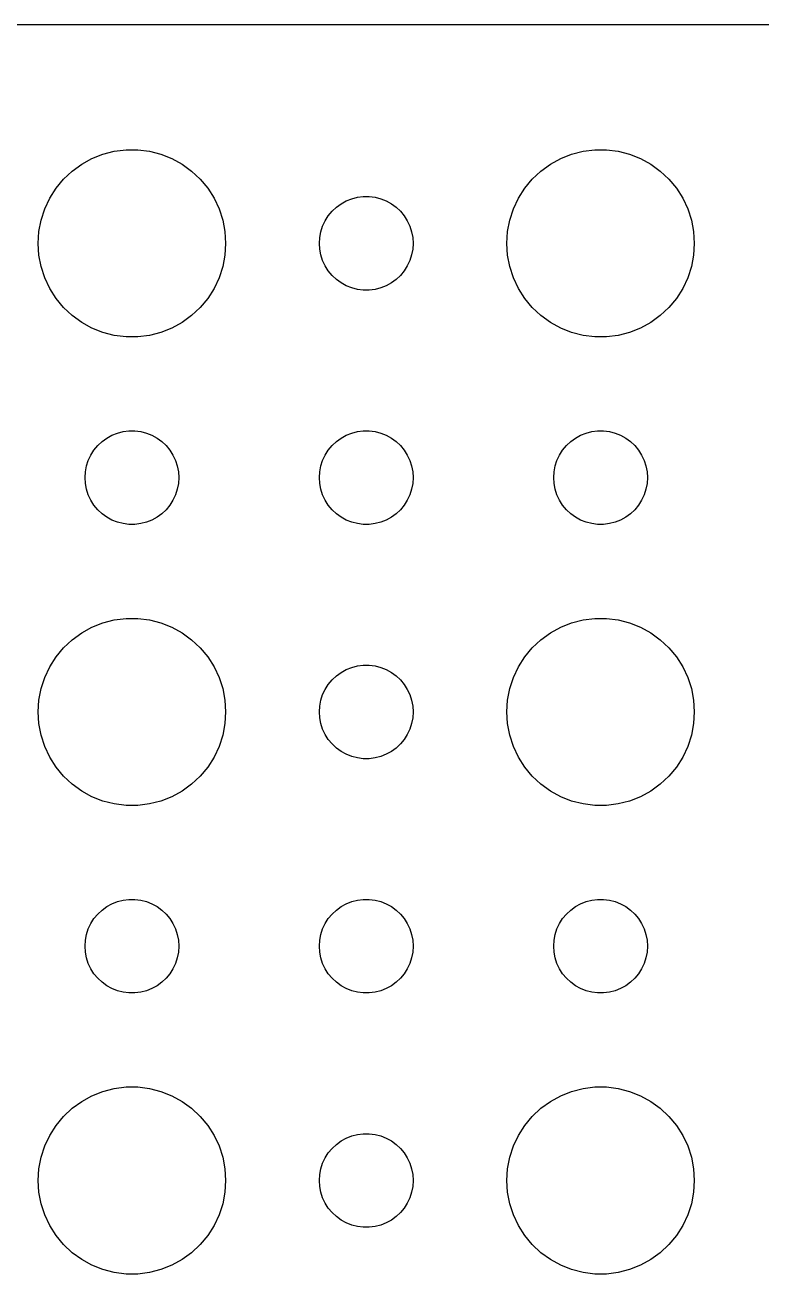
# Model space of a CAD drawing. Header units: metres. Extents: x -172 to 172, y -37 to 37.
# Drawn here: x -153.42 to -129.87, y -2.99 to 36.99 of the extents above; entities that cross this region are included whole.
import ezdxf

# ---------------------------------------------------------------- set-up
doc = ezdxf.new("R2010")
doc.units = ezdxf.units.M

msp = doc.modelspace()

# ---------------------------------------------------------------- linework, layer by layer
for p, q in [((167.314, 36.9901), (-167.314, 36.9901)), ((-151.277, 32.7145), (-150.927, 32.8532)), ((-150.927, 32.8532), (-150.562, 32.9469)), ((-150.562, 32.9469), (-150.188, 32.9941)), ((-150.188, 32.9941), (-149.812, 32.9941)), ((-149.812, 32.9941), (-149.438, 32.9469)), ((-149.438, 32.9469), (-149.073, 32.8532)), ((-149.073, 32.8532), (-148.723, 32.7145)), ((-136.277, 32.7145), (-135.927, 32.8532)), ((-135.927, 32.8532), (-135.562, 32.9469)), ((-135.562, 32.9469), (-135.188, 32.9941)), ((-135.188, 32.9941), (-134.812, 32.9941)), ((-134.812, 32.9941), (-134.438, 32.9469)), ((-134.438, 32.9469), (-134.073, 32.8532)), ((-134.073, 32.8532), (-133.723, 32.7145)), ((-151.912, 32.3115), (-151.607, 32.533)), ((-151.607, 32.533), (-151.277, 32.7145)), ((-148.723, 32.7145), (-148.393, 32.533)), ((-148.393, 32.533), (-148.088, 32.3115)), ((-136.912, 32.3115), (-136.607, 32.533)), ((-136.607, 32.533), (-136.277, 32.7145)), ((-133.723, 32.7145), (-133.393, 32.533)), ((-133.393, 32.533), (-133.088, 32.3115)), ((-152.427, 31.7634), (-152.187, 32.0536)), ((-152.187, 32.0536), (-151.912, 32.3115)), ((-148.088, 32.3115), (-147.813, 32.0536)), ((-147.813, 32.0536), (-147.573, 31.7634)), ((-137.427, 31.7634), (-137.187, 32.0536)), ((-137.187, 32.0536), (-136.912, 32.3115)), ((-133.088, 32.3115), (-132.813, 32.0536)), ((-132.813, 32.0536), (-132.573, 31.7634)), ((-152.629, 31.4453), (-152.427, 31.7634)), ((-147.573, 31.7634), (-147.371, 31.4453)), ((-137.629, 31.4453), (-137.427, 31.7634)), ((-132.573, 31.7634), (-132.371, 31.4453)), ((-152.789, 31.1044), (-152.629, 31.4453)), ((-147.371, 31.4453), (-147.211, 31.1044)), ((-143.456, 31.1558), (-143.304, 31.2665)), ((-143.304, 31.2665), (-143.139, 31.3572)), ((-143.139, 31.3572), (-142.964, 31.4266)), ((-142.964, 31.4266), (-142.781, 31.4734)), ((-142.781, 31.4734), (-142.594, 31.497)), ((-142.594, 31.497), (-142.406, 31.497)), ((-142.406, 31.497), (-142.219, 31.4734)), ((-142.219, 31.4734), (-142.036, 31.4266)), ((-142.036, 31.4266), (-141.861, 31.3572)), ((-141.861, 31.3572), (-141.696, 31.2665)), ((-141.696, 31.2665), (-141.544, 31.1558)), ((-137.789, 31.1044), (-137.629, 31.4453)), ((-132.371, 31.4453), (-132.211, 31.1044)), ((-152.906, 30.7461), (-152.789, 31.1044)), ((-147.211, 31.1044), (-147.094, 30.7461)), ((-143.814, 30.7226), (-143.714, 30.8817)), ((-143.714, 30.8817), (-143.593, 31.0268)), ((-143.593, 31.0268), (-143.456, 31.1558)), ((-141.544, 31.1558), (-141.407, 31.0268)), ((-141.407, 31.0268), (-141.286, 30.8817)), ((-141.286, 30.8817), (-141.186, 30.7226)), ((-137.906, 30.7461), (-137.789, 31.1044)), ((-132.211, 31.1044), (-132.094, 30.7461)), ((-152.976, 30.376), (-152.906, 30.7461)), ((-147.094, 30.7461), (-147.024, 30.376)), ((-143.953, 30.373), (-143.895, 30.5522)), ((-143.895, 30.5522), (-143.814, 30.7226)), ((-141.186, 30.7226), (-141.105, 30.5522)), ((-141.105, 30.5522), (-141.047, 30.373)), ((-137.976, 30.376), (-137.906, 30.7461)), ((-132.094, 30.7461), (-132.024, 30.376)), ((-153, 30), (-152.976, 30.376)), ((-152.976, 29.624), (-153, 30)), ((-147.024, 30.376), (-147, 30)), ((-147, 30), (-147.024, 29.624)), ((-144, 30), (-143.988, 30.188)), ((-143.988, 29.812), (-144, 30)), ((-143.988, 30.188), (-143.953, 30.373)), ((-141.047, 30.373), (-141.012, 30.188)), ((-141.012, 30.188), (-141, 30)), ((-141, 30), (-141.012, 29.812)), ((-138, 30), (-137.976, 30.376)), ((-137.976, 29.624), (-138, 30)), ((-132.024, 30.376), (-132, 30)), ((-132, 30), (-132.024, 29.624)), ((-152.906, 29.2539), (-152.976, 29.624)), ((-147.024, 29.624), (-147.094, 29.2539)), ((-143.953, 29.627), (-143.988, 29.812)), ((-143.895, 29.4478), (-143.953, 29.627)), ((-141.047, 29.627), (-141.105, 29.4478)), ((-141.012, 29.812), (-141.047, 29.627)), ((-137.906, 29.2539), (-137.976, 29.624)), ((-132.024, 29.624), (-132.094, 29.2539)), ((-152.789, 28.8956), (-152.906, 29.2539)), ((-147.094, 29.2539), (-147.211, 28.8956)), ((-143.814, 29.2774), (-143.895, 29.4478)), ((-143.714, 29.1183), (-143.814, 29.2774)), ((-141.186, 29.2774), (-141.286, 29.1183)), ((-141.105, 29.4478), (-141.186, 29.2774)), ((-137.789, 28.8956), (-137.906, 29.2539)), ((-132.094, 29.2539), (-132.211, 28.8956)), ((-152.629, 28.5547), (-152.789, 28.8956)), ((-147.211, 28.8956), (-147.371, 28.5547)), ((-143.593, 28.9732), (-143.714, 29.1183)), ((-143.456, 28.8442), (-143.593, 28.9732)), ((-143.304, 28.7335), (-143.456, 28.8442)), ((-141.544, 28.8442), (-141.696, 28.7335)), ((-141.407, 28.9732), (-141.544, 28.8442)), ((-141.286, 29.1183), (-141.407, 28.9732)), ((-137.629, 28.5547), (-137.789, 28.8956)), ((-132.211, 28.8956), (-132.371, 28.5547)), ((-152.427, 28.2366), (-152.629, 28.5547)), ((-147.371, 28.5547), (-147.573, 28.2366)), ((-143.139, 28.6427), (-143.304, 28.7335)), ((-142.964, 28.5734), (-143.139, 28.6427)), ((-142.781, 28.5266), (-142.964, 28.5734)), ((-142.594, 28.503), (-142.781, 28.5266)), ((-142.406, 28.503), (-142.594, 28.503)), ((-142.219, 28.5266), (-142.406, 28.503)), ((-142.036, 28.5734), (-142.219, 28.5266)), ((-141.861, 28.6427), (-142.036, 28.5734)), ((-141.696, 28.7335), (-141.861, 28.6427)), ((-137.427, 28.2366), (-137.629, 28.5547)), ((-132.371, 28.5547), (-132.573, 28.2366)), ((-152.187, 27.9464), (-152.427, 28.2366)), ((-147.573, 28.2366), (-147.813, 27.9464)), ((-137.187, 27.9464), (-137.427, 28.2366)), ((-132.573, 28.2366), (-132.813, 27.9464)), ((-151.912, 27.6884), (-152.187, 27.9464)), ((-151.607, 27.467), (-151.912, 27.6884)), ((-148.088, 27.6884), (-148.393, 27.467)), ((-147.813, 27.9464), (-148.088, 27.6884)), ((-136.912, 27.6884), (-137.187, 27.9464)), ((-136.607, 27.467), (-136.912, 27.6884)), ((-133.088, 27.6884), (-133.393, 27.467)), ((-132.813, 27.9464), (-133.088, 27.6884)), ((-151.277, 27.2855), (-151.607, 27.467)), ((-150.927, 27.1468), (-151.277, 27.2855)), ((-148.723, 27.2855), (-149.073, 27.1468)), ((-148.393, 27.467), (-148.723, 27.2855)), ((-136.277, 27.2855), (-136.607, 27.467)), ((-135.927, 27.1468), (-136.277, 27.2855)), ((-133.723, 27.2855), (-134.073, 27.1468)), ((-133.393, 27.467), (-133.723, 27.2855)), ((-150.562, 27.0531), (-150.927, 27.1468)), ((-150.188, 27.0059), (-150.562, 27.0531)), ((-149.812, 27.0059), (-150.188, 27.0059)), ((-149.438, 27.0531), (-149.812, 27.0059)), ((-149.073, 27.1468), (-149.438, 27.0531)), ((-135.562, 27.0531), (-135.927, 27.1468)), ((-135.188, 27.0059), (-135.562, 27.0531)), ((-134.812, 27.0059), (-135.188, 27.0059)), ((-134.438, 27.0531), (-134.812, 27.0059)), ((-134.073, 27.1468), (-134.438, 27.0531)), ((-150.281, 23.9734), (-150.094, 23.997)), ((-150.094, 23.997), (-149.906, 23.997)), ((-149.906, 23.997), (-149.719, 23.9734)), ((-142.781, 23.9734), (-142.594, 23.997)), ((-142.594, 23.997), (-142.406, 23.997)), ((-142.406, 23.997), (-142.219, 23.9734)), ((-135.281, 23.9734), (-135.094, 23.997)), ((-135.094, 23.997), (-134.906, 23.997)), ((-134.906, 23.997), (-134.719, 23.9734)), ((-151.093, 23.5268), (-150.956, 23.6558)), ((-150.956, 23.6558), (-150.804, 23.7665)), ((-150.804, 23.7665), (-150.639, 23.8572)), ((-150.639, 23.8572), (-150.464, 23.9266)), ((-150.464, 23.9266), (-150.281, 23.9734)), ((-149.719, 23.9734), (-149.536, 23.9266)), ((-149.536, 23.9266), (-149.361, 23.8572)), ((-149.361, 23.8572), (-149.196, 23.7665)), ((-149.196, 23.7665), (-149.044, 23.6558)), ((-149.044, 23.6558), (-148.907, 23.5268)), ((-143.593, 23.5268), (-143.456, 23.6558)), ((-143.456, 23.6558), (-143.304, 23.7665)), ((-143.304, 23.7665), (-143.139, 23.8572)), ((-143.139, 23.8572), (-142.964, 23.9266)), ((-142.964, 23.9266), (-142.781, 23.9734)), ((-142.219, 23.9734), (-142.036, 23.9266)), ((-142.036, 23.9266), (-141.861, 23.8572)), ((-141.861, 23.8572), (-141.696, 23.7665)), ((-141.696, 23.7665), (-141.544, 23.6558)), ((-141.544, 23.6558), (-141.407, 23.5268)), ((-136.093, 23.5268), (-135.956, 23.6558)), ((-135.956, 23.6558), (-135.804, 23.7665)), ((-135.804, 23.7665), (-135.639, 23.8572)), ((-135.639, 23.8572), (-135.464, 23.9266)), ((-135.464, 23.9266), (-135.281, 23.9734)), ((-134.719, 23.9734), (-134.536, 23.9266)), ((-134.536, 23.9266), (-134.361, 23.8572)), ((-134.361, 23.8572), (-134.196, 23.7665)), ((-134.196, 23.7665), (-134.044, 23.6558)), ((-134.044, 23.6558), (-133.907, 23.5268)), ((-151.395, 23.0522), (-151.314, 23.2226)), ((-151.314, 23.2226), (-151.214, 23.3817)), ((-151.214, 23.3817), (-151.093, 23.5268)), ((-148.907, 23.5268), (-148.786, 23.3817)), ((-148.786, 23.3817), (-148.686, 23.2226)), ((-148.686, 23.2226), (-148.605, 23.0522)), ((-143.895, 23.0522), (-143.814, 23.2226)), ((-143.814, 23.2226), (-143.714, 23.3817)), ((-143.714, 23.3817), (-143.593, 23.5268)), ((-141.407, 23.5268), (-141.286, 23.3817)), ((-141.286, 23.3817), (-141.186, 23.2226)), ((-141.186, 23.2226), (-141.105, 23.0522)), ((-136.395, 23.0522), (-136.314, 23.2226)), ((-136.314, 23.2226), (-136.214, 23.3817)), ((-136.214, 23.3817), (-136.093, 23.5268)), ((-133.907, 23.5268), (-133.786, 23.3817)), ((-133.786, 23.3817), (-133.686, 23.2226)), ((-133.686, 23.2226), (-133.605, 23.0522)), ((-151.488, 22.688), (-151.453, 22.873)), ((-151.453, 22.873), (-151.395, 23.0522)), ((-148.605, 23.0522), (-148.547, 22.873)), ((-148.547, 22.873), (-148.512, 22.688)), ((-143.988, 22.688), (-143.953, 22.873)), ((-143.953, 22.873), (-143.895, 23.0522)), ((-141.105, 23.0522), (-141.047, 22.873)), ((-141.047, 22.873), (-141.012, 22.688)), ((-136.488, 22.688), (-136.453, 22.873)), ((-136.453, 22.873), (-136.395, 23.0522)), ((-133.605, 23.0522), (-133.547, 22.873)), ((-133.547, 22.873), (-133.512, 22.688)), ((-151.5, 22.5), (-151.488, 22.688)), ((-151.488, 22.312), (-151.5, 22.5)), ((-148.512, 22.688), (-148.5, 22.5)), ((-148.5, 22.5), (-148.512, 22.312)), ((-144, 22.5), (-143.988, 22.688)), ((-143.988, 22.312), (-144, 22.5)), ((-141.012, 22.688), (-141, 22.5)), ((-141, 22.5), (-141.012, 22.312)), ((-136.5, 22.5), (-136.488, 22.688)), ((-136.488, 22.312), (-136.5, 22.5)), ((-133.512, 22.688), (-133.5, 22.5)), ((-133.5, 22.5), (-133.512, 22.312)), ((-151.453, 22.127), (-151.488, 22.312)), ((-151.395, 21.9478), (-151.453, 22.127)), ((-148.547, 22.127), (-148.605, 21.9478)), ((-148.512, 22.312), (-148.547, 22.127)), ((-143.953, 22.127), (-143.988, 22.312)), ((-143.895, 21.9478), (-143.953, 22.127)), ((-141.047, 22.127), (-141.105, 21.9478)), ((-141.012, 22.312), (-141.047, 22.127)), ((-136.453, 22.127), (-136.488, 22.312)), ((-136.395, 21.9478), (-136.453, 22.127)), ((-133.547, 22.127), (-133.605, 21.9478)), ((-133.512, 22.312), (-133.547, 22.127)), ((-151.314, 21.7774), (-151.395, 21.9478)), ((-151.214, 21.6183), (-151.314, 21.7774)), ((-151.093, 21.4732), (-151.214, 21.6183)), ((-148.786, 21.6183), (-148.907, 21.4732)), ((-148.686, 21.7774), (-148.786, 21.6183)), ((-148.605, 21.9478), (-148.686, 21.7774)), ((-143.814, 21.7774), (-143.895, 21.9478)), ((-143.714, 21.6183), (-143.814, 21.7774)), ((-143.593, 21.4732), (-143.714, 21.6183)), ((-141.286, 21.6183), (-141.407, 21.4732)), ((-141.186, 21.7774), (-141.286, 21.6183)), ((-141.105, 21.9478), (-141.186, 21.7774)), ((-136.314, 21.7774), (-136.395, 21.9478)), ((-136.214, 21.6183), (-136.314, 21.7774)), ((-136.093, 21.4732), (-136.214, 21.6183)), ((-133.786, 21.6183), (-133.907, 21.4732)), ((-133.686, 21.7774), (-133.786, 21.6183)), ((-133.605, 21.9478), (-133.686, 21.7774)), ((-150.956, 21.3442), (-151.093, 21.4732)), ((-150.804, 21.2335), (-150.956, 21.3442)), ((-150.639, 21.1427), (-150.804, 21.2335)), ((-149.196, 21.2335), (-149.361, 21.1427)), ((-149.044, 21.3442), (-149.196, 21.2335)), ((-148.907, 21.4732), (-149.044, 21.3442)), ((-143.456, 21.3442), (-143.593, 21.4732)), ((-143.304, 21.2335), (-143.456, 21.3442)), ((-143.139, 21.1427), (-143.304, 21.2335)), ((-141.696, 21.2335), (-141.861, 21.1427)), ((-141.544, 21.3442), (-141.696, 21.2335)), ((-141.407, 21.4732), (-141.544, 21.3442)), ((-135.956, 21.3442), (-136.093, 21.4732)), ((-135.804, 21.2335), (-135.956, 21.3442)), ((-135.639, 21.1427), (-135.804, 21.2335)), ((-134.196, 21.2335), (-134.361, 21.1427)), ((-134.044, 21.3442), (-134.196, 21.2335)), ((-133.907, 21.4732), (-134.044, 21.3442)), ((-150.464, 21.0734), (-150.639, 21.1427)), ((-150.281, 21.0266), (-150.464, 21.0734)), ((-150.094, 21.003), (-150.281, 21.0266)), ((-149.906, 21.003), (-150.094, 21.003)), ((-149.719, 21.0266), (-149.906, 21.003)), ((-149.536, 21.0734), (-149.719, 21.0266)), ((-149.361, 21.1427), (-149.536, 21.0734)), ((-142.964, 21.0734), (-143.139, 21.1427)), ((-142.781, 21.0266), (-142.964, 21.0734)), ((-142.594, 21.003), (-142.781, 21.0266)), ((-142.406, 21.003), (-142.594, 21.003)), ((-142.219, 21.0266), (-142.406, 21.003)), ((-142.036, 21.0734), (-142.219, 21.0266)), ((-141.861, 21.1427), (-142.036, 21.0734)), ((-135.464, 21.0734), (-135.639, 21.1427)), ((-135.281, 21.0266), (-135.464, 21.0734)), ((-135.094, 21.003), (-135.281, 21.0266)), ((-134.906, 21.003), (-135.094, 21.003)), ((-134.719, 21.0266), (-134.906, 21.003)), ((-134.536, 21.0734), (-134.719, 21.0266)), ((-134.361, 21.1427), (-134.536, 21.0734)), ((-150.562, 17.9469), (-150.188, 17.9941)), ((-150.188, 17.9941), (-149.812, 17.9941)), ((-149.812, 17.9941), (-149.438, 17.9469)), ((-135.562, 17.9469), (-135.188, 17.9941)), ((-135.188, 17.9941), (-134.812, 17.9941)), ((-134.812, 17.9941), (-134.438, 17.9469)), ((-151.607, 17.533), (-151.277, 17.7145)), ((-151.277, 17.7145), (-150.927, 17.8532)), ((-150.927, 17.8532), (-150.562, 17.9469)), ((-149.438, 17.9469), (-149.073, 17.8532)), ((-149.073, 17.8532), (-148.723, 17.7145)), ((-148.723, 17.7145), (-148.393, 17.533)), ((-136.607, 17.533), (-136.277, 17.7145)), ((-136.277, 17.7145), (-135.927, 17.8532)), ((-135.927, 17.8532), (-135.562, 17.9469)), ((-134.438, 17.9469), (-134.073, 17.8532)), ((-134.073, 17.8532), (-133.723, 17.7145)), ((-133.723, 17.7145), (-133.393, 17.533)), ((-152.187, 17.0536), (-151.912, 17.3115)), ((-151.912, 17.3115), (-151.607, 17.533)), ((-148.393, 17.533), (-148.088, 17.3115)), ((-148.088, 17.3115), (-147.813, 17.0536)), ((-137.187, 17.0536), (-136.912, 17.3115)), ((-136.912, 17.3115), (-136.607, 17.533)), ((-133.393, 17.533), (-133.088, 17.3115)), ((-133.088, 17.3115), (-132.813, 17.0536)), ((-152.427, 16.7634), (-152.187, 17.0536)), ((-147.813, 17.0536), (-147.573, 16.7634)), ((-137.427, 16.7634), (-137.187, 17.0536)), ((-132.813, 17.0536), (-132.573, 16.7634)), ((-152.789, 16.1044), (-152.629, 16.4453)), ((-152.629, 16.4453), (-152.427, 16.7634)), ((-147.573, 16.7634), (-147.371, 16.4453)), ((-147.371, 16.4453), (-147.211, 16.1044)), ((-143.139, 16.3572), (-142.964, 16.4266)), ((-142.964, 16.4266), (-142.781, 16.4734)), ((-142.781, 16.4734), (-142.594, 16.497)), ((-142.594, 16.497), (-142.406, 16.497)), ((-142.406, 16.497), (-142.219, 16.4734)), ((-142.219, 16.4734), (-142.036, 16.4266)), ((-142.036, 16.4266), (-141.861, 16.3572)), ((-137.789, 16.1044), (-137.629, 16.4453)), ((-137.629, 16.4453), (-137.427, 16.7634)), ((-132.573, 16.7634), (-132.371, 16.4453)), ((-132.371, 16.4453), (-132.211, 16.1044)), ((-152.906, 15.7461), (-152.789, 16.1044)), ((-147.211, 16.1044), (-147.094, 15.7461)), ((-143.714, 15.8817), (-143.593, 16.0268)), ((-143.593, 16.0268), (-143.456, 16.1558)), ((-143.456, 16.1558), (-143.304, 16.2665)), ((-143.304, 16.2665), (-143.139, 16.3572)), ((-141.861, 16.3572), (-141.696, 16.2665)), ((-141.696, 16.2665), (-141.544, 16.1558)), ((-141.544, 16.1558), (-141.407, 16.0268)), ((-141.407, 16.0268), (-141.286, 15.8817)), ((-137.906, 15.7461), (-137.789, 16.1044)), ((-132.211, 16.1044), (-132.094, 15.7461)), ((-152.976, 15.376), (-152.906, 15.7461)), ((-147.094, 15.7461), (-147.024, 15.376)), ((-143.895, 15.5522), (-143.814, 15.7226)), ((-143.814, 15.7226), (-143.714, 15.8817)), ((-141.286, 15.8817), (-141.186, 15.7226)), ((-141.186, 15.7226), (-141.105, 15.5522)), ((-137.976, 15.376), (-137.906, 15.7461)), ((-132.094, 15.7461), (-132.024, 15.376)), ((-153, 15), (-152.976, 15.376)), ((-147.024, 15.376), (-147, 15)), ((-143.988, 15.188), (-143.953, 15.373)), ((-143.953, 15.373), (-143.895, 15.5522)), ((-141.105, 15.5522), (-141.047, 15.373)), ((-141.047, 15.373), (-141.012, 15.188)), ((-138, 15), (-137.976, 15.376)), ((-132.024, 15.376), (-132, 15)), ((-152.976, 14.624), (-153, 15)), ((-147, 15), (-147.024, 14.624)), ((-144, 15), (-143.988, 15.188)), ((-143.988, 14.812), (-144, 15)), ((-143.953, 14.627), (-143.988, 14.812)), ((-141.012, 14.812), (-141.047, 14.627)), ((-141.012, 15.188), (-141, 15)), ((-141, 15), (-141.012, 14.812)), ((-137.976, 14.624), (-138, 15)), ((-132, 15), (-132.024, 14.624)), ((-152.906, 14.2539), (-152.976, 14.624)), ((-147.024, 14.624), (-147.094, 14.2539)), ((-143.895, 14.4478), (-143.953, 14.627)), ((-143.814, 14.2774), (-143.895, 14.4478)), ((-141.105, 14.4478), (-141.186, 14.2774)), ((-141.047, 14.627), (-141.105, 14.4478)), ((-137.906, 14.2539), (-137.976, 14.624)), ((-132.024, 14.624), (-132.094, 14.2539)), ((-152.789, 13.8956), (-152.906, 14.2539)), ((-147.094, 14.2539), (-147.211, 13.8956)), ((-143.714, 14.1183), (-143.814, 14.2774)), ((-143.593, 13.9732), (-143.714, 14.1183)), ((-141.286, 14.1183), (-141.407, 13.9732)), ((-141.186, 14.2774), (-141.286, 14.1183)), ((-137.789, 13.8956), (-137.906, 14.2539)), ((-132.094, 14.2539), (-132.211, 13.8956)), ((-152.629, 13.5547), (-152.789, 13.8956)), ((-147.211, 13.8956), (-147.371, 13.5547)), ((-143.456, 13.8442), (-143.593, 13.9732)), ((-143.304, 13.7335), (-143.456, 13.8442)), ((-143.139, 13.6427), (-143.304, 13.7335)), ((-142.964, 13.5734), (-143.139, 13.6427)), ((-141.861, 13.6427), (-142.036, 13.5734)), ((-141.696, 13.7335), (-141.861, 13.6427)), ((-141.544, 13.8442), (-141.696, 13.7335)), ((-141.407, 13.9732), (-141.544, 13.8442)), ((-137.629, 13.5547), (-137.789, 13.8956)), ((-132.211, 13.8956), (-132.371, 13.5547)), ((-152.427, 13.2366), (-152.629, 13.5547)), ((-152.187, 12.9464), (-152.427, 13.2366)), ((-147.573, 13.2366), (-147.813, 12.9464)), ((-147.371, 13.5547), (-147.573, 13.2366)), ((-142.781, 13.5266), (-142.964, 13.5734)), ((-142.594, 13.5029), (-142.781, 13.5266)), ((-142.406, 13.5029), (-142.594, 13.5029)), ((-142.219, 13.5266), (-142.406, 13.5029)), ((-142.036, 13.5734), (-142.219, 13.5266)), ((-137.427, 13.2366), (-137.629, 13.5547)), ((-137.187, 12.9464), (-137.427, 13.2366)), ((-132.573, 13.2366), (-132.813, 12.9464)), ((-132.371, 13.5547), (-132.573, 13.2366)), ((-151.912, 12.6884), (-152.187, 12.9464)), ((-147.813, 12.9464), (-148.088, 12.6884)), ((-136.912, 12.6884), (-137.187, 12.9464)), ((-132.813, 12.9464), (-133.088, 12.6884)), ((-151.607, 12.467), (-151.912, 12.6884)), ((-151.277, 12.2855), (-151.607, 12.467)), ((-148.393, 12.467), (-148.723, 12.2855)), ((-148.088, 12.6884), (-148.393, 12.467)), ((-136.607, 12.467), (-136.912, 12.6884)), ((-136.277, 12.2855), (-136.607, 12.467)), ((-133.393, 12.467), (-133.723, 12.2855)), ((-133.088, 12.6884), (-133.393, 12.467)), ((-150.927, 12.1468), (-151.277, 12.2855)), ((-150.562, 12.0531), (-150.927, 12.1468)), ((-150.188, 12.0059), (-150.562, 12.0531)), ((-149.812, 12.0059), (-150.188, 12.0059)), ((-149.438, 12.0531), (-149.812, 12.0059)), ((-149.073, 12.1468), (-149.438, 12.0531)), ((-148.723, 12.2855), (-149.073, 12.1468)), ((-135.927, 12.1468), (-136.277, 12.2855)), ((-135.562, 12.0531), (-135.927, 12.1468)), ((-135.188, 12.0059), (-135.562, 12.0531)), ((-134.812, 12.0059), (-135.188, 12.0059)), ((-134.438, 12.0531), (-134.812, 12.0059)), ((-134.073, 12.1468), (-134.438, 12.0531)), ((-133.723, 12.2855), (-134.073, 12.1468)), ((-150.804, 8.76648), (-150.639, 8.85724)), ((-150.639, 8.85724), (-150.464, 8.92657)), ((-150.464, 8.92657), (-150.281, 8.97342)), ((-150.281, 8.97342), (-150.094, 8.99704)), ((-150.094, 8.99704), (-149.906, 8.99704)), ((-149.906, 8.99704), (-149.719, 8.97342)), ((-149.719, 8.97342), (-149.536, 8.92657)), ((-149.536, 8.92657), (-149.361, 8.85724)), ((-149.361, 8.85724), (-149.196, 8.76648)), ((-143.304, 8.76648), (-143.139, 8.85724)), ((-143.139, 8.85724), (-142.964, 8.92657)), ((-142.964, 8.92657), (-142.781, 8.97342)), ((-142.781, 8.97342), (-142.594, 8.99704)), ((-142.594, 8.99704), (-142.406, 8.99704)), ((-142.406, 8.99704), (-142.219, 8.97342)), ((-142.219, 8.97342), (-142.036, 8.92657)), ((-142.036, 8.92657), (-141.861, 8.85724)), ((-141.861, 8.85724), (-141.696, 8.76648)), ((-135.804, 8.76648), (-135.639, 8.85724)), ((-135.639, 8.85724), (-135.464, 8.92657)), ((-135.464, 8.92657), (-135.281, 8.97342)), ((-135.281, 8.97342), (-135.094, 8.99704)), ((-135.094, 8.99704), (-134.906, 8.99704)), ((-134.906, 8.99704), (-134.719, 8.97342)), ((-134.719, 8.97342), (-134.536, 8.92657)), ((-134.536, 8.92657), (-134.361, 8.85724)), ((-134.361, 8.85724), (-134.196, 8.76648)), ((-151.214, 8.38167), (-151.093, 8.52681)), ((-151.093, 8.52681), (-150.956, 8.65576)), ((-150.956, 8.65576), (-150.804, 8.76648)), ((-149.196, 8.76648), (-149.044, 8.65576)), ((-149.044, 8.65576), (-148.907, 8.52681)), ((-148.907, 8.52681), (-148.786, 8.38167)), ((-143.714, 8.38167), (-143.593, 8.52681)), ((-143.593, 8.52681), (-143.456, 8.65576)), ((-143.456, 8.65576), (-143.304, 8.76648)), ((-141.696, 8.76648), (-141.544, 8.65576)), ((-141.544, 8.65576), (-141.407, 8.52681)), ((-141.407, 8.52681), (-141.286, 8.38167)), ((-136.214, 8.38167), (-136.093, 8.52681)), ((-136.093, 8.52681), (-135.956, 8.65576)), ((-135.956, 8.65576), (-135.804, 8.76648)), ((-134.196, 8.76648), (-134.044, 8.65576)), ((-134.044, 8.65576), (-133.907, 8.52681)), ((-133.907, 8.52681), (-133.786, 8.38167)), ((-151.453, 7.87303), (-151.395, 8.05219)), ((-151.395, 8.05219), (-151.314, 8.22263)), ((-151.314, 8.22263), (-151.214, 8.38167)), ((-148.786, 8.38167), (-148.686, 8.22263)), ((-148.686, 8.22263), (-148.605, 8.05219)), ((-148.605, 8.05219), (-148.547, 7.87303)), ((-143.953, 7.87303), (-143.895, 8.05219)), ((-143.895, 8.05219), (-143.814, 8.22263)), ((-143.814, 8.22263), (-143.714, 8.38167)), ((-141.286, 8.38167), (-141.186, 8.22263)), ((-141.186, 8.22263), (-141.105, 8.05219)), ((-141.105, 8.05219), (-141.047, 7.87303)), ((-136.453, 7.87303), (-136.395, 8.05219)), ((-136.395, 8.05219), (-136.314, 8.22263)), ((-136.314, 8.22263), (-136.214, 8.38167)), ((-133.786, 8.38167), (-133.686, 8.22263)), ((-133.686, 8.22263), (-133.605, 8.05219)), ((-133.605, 8.05219), (-133.547, 7.87303)), ((-151.5, 7.5), (-151.488, 7.68799)), ((-151.488, 7.68799), (-151.453, 7.87303)), ((-148.547, 7.87303), (-148.512, 7.68799)), ((-148.512, 7.68799), (-148.5, 7.5)), ((-144, 7.5), (-143.988, 7.68799)), ((-143.988, 7.68799), (-143.953, 7.87303)), ((-141.047, 7.87303), (-141.012, 7.68799)), ((-141.012, 7.68799), (-141, 7.5)), ((-136.5, 7.5), (-136.488, 7.68799)), ((-136.488, 7.68799), (-136.453, 7.87303)), ((-133.547, 7.87303), (-133.512, 7.68799)), ((-133.512, 7.68799), (-133.5, 7.5)), ((-151.488, 7.312), (-151.5, 7.5)), ((-151.453, 7.12695), (-151.488, 7.312)), ((-148.512, 7.312), (-148.547, 7.12695)), ((-148.5, 7.5), (-148.512, 7.312)), ((-143.988, 7.312), (-144, 7.5)), ((-143.953, 7.12695), (-143.988, 7.312)), ((-141.012, 7.312), (-141.047, 7.12695)), ((-141, 7.5), (-141.012, 7.312)), ((-136.488, 7.312), (-136.5, 7.5)), ((-136.453, 7.12695), (-136.488, 7.312)), ((-133.512, 7.312), (-133.547, 7.12695)), ((-133.5, 7.5), (-133.512, 7.312)), ((-151.395, 6.9478), (-151.453, 7.12695)), ((-151.314, 6.77736), (-151.395, 6.9478)), ((-148.605, 6.9478), (-148.686, 6.77736)), ((-148.547, 7.12695), (-148.605, 6.9478)), ((-143.895, 6.9478), (-143.953, 7.12695)), ((-143.814, 6.77736), (-143.895, 6.9478)), ((-141.105, 6.9478), (-141.186, 6.77736)), ((-141.047, 7.12695), (-141.105, 6.9478)), ((-136.395, 6.9478), (-136.453, 7.12695)), ((-136.314, 6.77736), (-136.395, 6.9478)), ((-133.605, 6.9478), (-133.686, 6.77736)), ((-133.547, 7.12695), (-133.605, 6.9478)), ((-151.214, 6.61832), (-151.314, 6.77736)), ((-151.093, 6.47318), (-151.214, 6.61832)), ((-150.956, 6.34422), (-151.093, 6.47318)), ((-148.907, 6.47318), (-149.044, 6.34422)), ((-148.786, 6.61832), (-148.907, 6.47318)), ((-148.686, 6.77736), (-148.786, 6.61832)), ((-143.714, 6.61832), (-143.814, 6.77736)), ((-143.593, 6.47318), (-143.714, 6.61832)), ((-143.456, 6.34422), (-143.593, 6.47318)), ((-141.407, 6.47318), (-141.544, 6.34422)), ((-141.286, 6.61832), (-141.407, 6.47318)), ((-141.186, 6.77736), (-141.286, 6.61832)), ((-136.214, 6.61832), (-136.314, 6.77736)), ((-136.093, 6.47318), (-136.214, 6.61832)), ((-135.956, 6.34422), (-136.093, 6.47318)), ((-133.907, 6.47318), (-134.044, 6.34422)), ((-133.786, 6.61832), (-133.907, 6.47318)), ((-133.686, 6.77736), (-133.786, 6.61832)), ((-150.804, 6.23351), (-150.956, 6.34422)), ((-150.639, 6.14275), (-150.804, 6.23351)), ((-150.464, 6.07341), (-150.639, 6.14275)), ((-150.281, 6.02657), (-150.464, 6.07341)), ((-150.094, 6.00294), (-150.281, 6.02657)), ((-149.906, 6.00294), (-150.094, 6.00294)), ((-149.719, 6.02657), (-149.906, 6.00294)), ((-149.536, 6.07341), (-149.719, 6.02657)), ((-149.361, 6.14275), (-149.536, 6.07341)), ((-149.196, 6.23351), (-149.361, 6.14275)), ((-149.044, 6.34422), (-149.196, 6.23351)), ((-143.304, 6.23351), (-143.456, 6.34422)), ((-143.139, 6.14275), (-143.304, 6.23351)), ((-142.964, 6.07341), (-143.139, 6.14275)), ((-142.781, 6.02657), (-142.964, 6.07341)), ((-142.594, 6.00294), (-142.781, 6.02657)), ((-142.406, 6.00294), (-142.594, 6.00294)), ((-142.219, 6.02657), (-142.406, 6.00294)), ((-142.036, 6.07341), (-142.219, 6.02657)), ((-141.861, 6.14275), (-142.036, 6.07341)), ((-141.696, 6.23351), (-141.861, 6.14275)), ((-141.544, 6.34422), (-141.696, 6.23351)), ((-135.804, 6.23351), (-135.956, 6.34422)), ((-135.639, 6.14275), (-135.804, 6.23351)), ((-135.464, 6.07341), (-135.639, 6.14275)), ((-135.281, 6.02657), (-135.464, 6.07341)), ((-135.094, 6.00294), (-135.281, 6.02657)), ((-134.906, 6.00294), (-135.094, 6.00294)), ((-134.719, 6.02657), (-134.906, 6.00294)), ((-134.536, 6.07341), (-134.719, 6.02657)), ((-134.361, 6.14275), (-134.536, 6.07341)), ((-134.196, 6.23351), (-134.361, 6.14275)), ((-134.044, 6.34422), (-134.196, 6.23351)), ((-151.277, 2.71448), (-150.927, 2.85316)), ((-150.927, 2.85316), (-150.562, 2.94685)), ((-150.562, 2.94685), (-150.188, 2.99408)), ((-150.188, 2.99408), (-149.812, 2.99408)), ((-149.812, 2.99408), (-149.438, 2.94685)), ((-149.438, 2.94685), (-149.073, 2.85316)), ((-149.073, 2.85316), (-148.723, 2.71448)), ((-136.277, 2.71448), (-135.927, 2.85316)), ((-135.927, 2.85316), (-135.562, 2.94685)), ((-135.562, 2.94685), (-135.188, 2.99408)), ((-135.188, 2.99408), (-134.812, 2.99408)), ((-134.812, 2.99408), (-134.438, 2.94685)), ((-134.438, 2.94685), (-134.073, 2.85316)), ((-134.073, 2.85316), (-133.723, 2.71448)), ((-151.912, 2.31154), (-151.607, 2.53297)), ((-151.607, 2.53297), (-151.277, 2.71448)), ((-148.723, 2.71448), (-148.393, 2.53297)), ((-148.393, 2.53297), (-148.088, 2.31154)), ((-136.912, 2.31154), (-136.607, 2.53297)), ((-136.607, 2.53297), (-136.277, 2.71448)), ((-133.723, 2.71448), (-133.393, 2.53297)), ((-133.393, 2.53297), (-133.088, 2.31154)), ((-152.427, 1.76335), (-152.187, 2.05363)), ((-152.187, 2.05363), (-151.912, 2.31154)), ((-148.088, 2.31154), (-147.813, 2.05363)), ((-147.813, 2.05363), (-147.573, 1.76335)), ((-137.427, 1.76335), (-137.187, 2.05363)), ((-137.187, 2.05363), (-136.912, 2.31154)), ((-133.088, 2.31154), (-132.813, 2.05363)), ((-132.813, 2.05363), (-132.573, 1.76335)), ((-152.629, 1.44525), (-152.427, 1.76335)), ((-147.573, 1.76335), (-147.371, 1.44525)), ((-137.629, 1.44525), (-137.427, 1.76335)), ((-132.573, 1.76335), (-132.371, 1.44525)), ((-152.789, 1.10437), (-152.629, 1.44525)), ((-147.371, 1.44525), (-147.211, 1.10437)), ((-143.456, 1.15576), (-143.304, 1.26648)), ((-143.304, 1.26648), (-143.139, 1.35724)), ((-143.139, 1.35724), (-142.964, 1.42657)), ((-142.964, 1.42657), (-142.781, 1.47342)), ((-142.781, 1.47342), (-142.594, 1.49704)), ((-142.594, 1.49704), (-142.406, 1.49704)), ((-142.406, 1.49704), (-142.219, 1.47342)), ((-142.219, 1.47342), (-142.036, 1.42657)), ((-142.036, 1.42657), (-141.861, 1.35724)), ((-141.861, 1.35724), (-141.696, 1.26648)), ((-141.696, 1.26648), (-141.544, 1.15576)), ((-137.789, 1.10437), (-137.629, 1.44525)), ((-132.371, 1.44525), (-132.211, 1.10437)), ((-152.906, 0.74606), (-152.789, 1.10437)), ((-147.211, 1.10437), (-147.094, 0.74606)), ((-143.814, 0.72263), (-143.714, 0.88167)), ((-143.714, 0.88167), (-143.593, 1.02681)), ((-143.593, 1.02681), (-143.456, 1.15576)), ((-141.544, 1.15576), (-141.407, 1.02681)), ((-141.407, 1.02681), (-141.286, 0.88167)), ((-141.286, 0.88167), (-141.186, 0.72263)), ((-137.906, 0.74606), (-137.789, 1.10437)), ((-132.211, 1.10437), (-132.094, 0.74606)), ((-152.976, 0.37599), (-152.906, 0.74606)), ((-147.094, 0.74606), (-147.024, 0.37599)), ((-143.953, 0.37303), (-143.895, 0.55219)), ((-143.895, 0.55219), (-143.814, 0.72263)), ((-141.186, 0.72263), (-141.105, 0.55219)), ((-141.105, 0.55219), (-141.047, 0.37303)), ((-137.976, 0.37599), (-137.906, 0.74606)), ((-132.094, 0.74606), (-132.024, 0.37599)), ((-153, 0), (-152.976, 0.37599)), ((-152.976, -0.37599), (-153, 0)), ((-147.024, 0.37599), (-147, 0)), ((-147, 0), (-147.024, -0.37599)), ((-144, 0), (-143.988, 0.18799)), ((-143.988, -0.18799), (-144, 0)), ((-143.988, 0.18799), (-143.953, 0.37303)), ((-141.047, 0.37303), (-141.012, 0.18799)), ((-141.012, 0.18799), (-141, 0)), ((-141, 0), (-141.012, -0.18799)), ((-138, 0), (-137.976, 0.37599)), ((-137.976, -0.37599), (-138, 0)), ((-132.024, 0.37599), (-132, 0)), ((-132, 0), (-132.024, -0.37599)), ((-152.906, -0.74606), (-152.976, -0.37599)), ((-147.024, -0.37599), (-147.094, -0.74606)), ((-143.953, -0.37303), (-143.988, -0.18799)), ((-143.895, -0.55219), (-143.953, -0.37303)), ((-141.047, -0.37303), (-141.105, -0.55219)), ((-141.012, -0.18799), (-141.047, -0.37303)), ((-137.906, -0.74606), (-137.976, -0.37599)), ((-132.024, -0.37599), (-132.094, -0.74606)), ((-152.789, -1.10437), (-152.906, -0.74606)), ((-147.094, -0.74606), (-147.211, -1.10437)), ((-143.814, -0.72263), (-143.895, -0.55219)), ((-143.714, -0.88167), (-143.814, -0.72263)), ((-141.186, -0.72263), (-141.286, -0.88167)), ((-141.105, -0.55219), (-141.186, -0.72263)), ((-137.789, -1.10437), (-137.906, -0.74606)), ((-132.094, -0.74606), (-132.211, -1.10437)), ((-152.629, -1.44525), (-152.789, -1.10437)), ((-147.211, -1.10437), (-147.371, -1.44525)), ((-143.593, -1.02681), (-143.714, -0.88167)), ((-143.456, -1.15576), (-143.593, -1.02681)), ((-143.304, -1.26648), (-143.456, -1.15576)), ((-141.544, -1.15576), (-141.696, -1.26648)), ((-141.407, -1.02681), (-141.544, -1.15576)), ((-141.286, -0.88167), (-141.407, -1.02681)), ((-137.629, -1.44525), (-137.789, -1.10437)), ((-132.211, -1.10437), (-132.371, -1.44525)), ((-152.427, -1.76335), (-152.629, -1.44525)), ((-147.371, -1.44525), (-147.573, -1.76335)), ((-143.139, -1.35724), (-143.304, -1.26648)), ((-142.964, -1.42657), (-143.139, -1.35724)), ((-142.781, -1.47342), (-142.964, -1.42657)), ((-142.594, -1.49704), (-142.781, -1.47342)), ((-142.406, -1.49704), (-142.594, -1.49704)), ((-142.219, -1.47342), (-142.406, -1.49704)), ((-142.036, -1.42657), (-142.219, -1.47342)), ((-141.861, -1.35724), (-142.036, -1.42657)), ((-141.696, -1.26648), (-141.861, -1.35724)), ((-137.427, -1.76335), (-137.629, -1.44525)), ((-132.371, -1.44525), (-132.573, -1.76335)), ((-152.187, -2.05363), (-152.427, -1.76335)), ((-147.573, -1.76335), (-147.813, -2.05363)), ((-137.187, -2.05363), (-137.427, -1.76335)), ((-132.573, -1.76335), (-132.813, -2.05363)), ((-151.912, -2.31154), (-152.187, -2.05363)), ((-151.607, -2.53297), (-151.912, -2.31154)), ((-148.088, -2.31154), (-148.393, -2.53297)), ((-147.813, -2.05363), (-148.088, -2.31154)), ((-136.912, -2.31154), (-137.187, -2.05363)), ((-136.607, -2.53297), (-136.912, -2.31154)), ((-133.088, -2.31154), (-133.393, -2.53297)), ((-132.813, -2.05363), (-133.088, -2.31154)), ((-151.277, -2.71448), (-151.607, -2.53297)), ((-150.927, -2.85316), (-151.277, -2.71448)), ((-148.723, -2.71448), (-149.073, -2.85316)), ((-148.393, -2.53297), (-148.723, -2.71448)), ((-136.277, -2.71448), (-136.607, -2.53297)), ((-135.927, -2.85316), (-136.277, -2.71448)), ((-133.723, -2.71448), (-134.073, -2.85316)), ((-133.393, -2.53297), (-133.723, -2.71448)), ((-150.562, -2.94685), (-150.927, -2.85316)), ((-150.188, -2.99408), (-150.562, -2.94685)), ((-149.812, -2.99408), (-150.188, -2.99408)), ((-149.438, -2.94685), (-149.812, -2.99408)), ((-149.073, -2.85316), (-149.438, -2.94685)), ((-135.562, -2.94685), (-135.927, -2.85316)), ((-135.188, -2.99408), (-135.562, -2.94685)), ((-134.812, -2.99408), (-135.188, -2.99408)), ((-134.438, -2.94685), (-134.812, -2.99408)), ((-134.073, -2.85316), (-134.438, -2.94685))]:
    msp.add_line(p, q)

doc.saveas('drawing.dxf')
